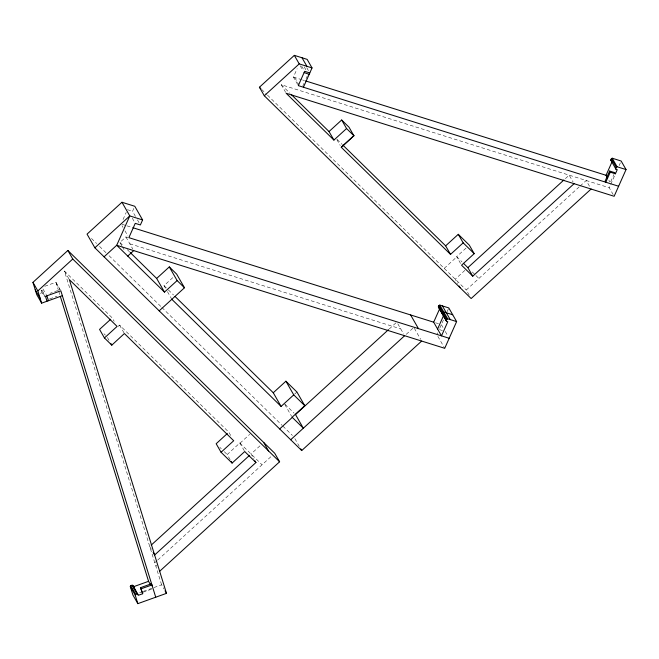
<?xml version="1.0" encoding="UTF-8"?>
<svg xmlns="http://www.w3.org/2000/svg" width="659" height="659" viewBox="0 0 659 659"><rect width="100%" height="100%" fill="white"/><g stroke="black" fill="none" stroke-linecap="round" stroke-linejoin="round"><path stroke-width="0.49" stroke-dasharray="3.29 2.47" d="M123.035 219.521L126.223 212.371M135.474 216.424L132.541 211.3L134.387 207.157M297.654 84.492L293.412 77.087L297.151 68.701M302.778 86.098L304.013 83.331M306.064 78.709L307.3 75.933M436.892 334.648L437.7 332.82M439.734 328.256L443.425 319.977M447.14 311.633L448.795 307.926M610.687 181.785L613.933 174.487M613.167 194.578L609.254 187.749L615.004 174.849M619.106 165.631L620.341 162.872M121.866 245.832L119.913 242.421L125.902 236.952L127.862 237.569M118.068 326.436L119.551 325.085L228.813 432.189L231.26 436.456M165.475 288.205L164.009 285.644L173.679 276.821M230.131 459.661L227.198 454.537L239.835 442.996L262.068 464.793M240.024 443.178L249.687 434.355M294.705 394.057L296.937 392.023M460.575 263.493L456.662 256.664L466.333 247.833M444.207 268.378L456.844 256.845M259.967 445.838L251.046 453.985L253.979 459.109M389.255 328.965L396.059 322.745M464.9 270.363L455.229 279.185L457.675 283.461M565.406 178.605L569.187 175.162L573.099 181.991M157.04 560.677L154.774 562.745L156.727 566.163M157.798 559.985L270.989 456.646M406.241 334.335L413.069 328.091M469.192 295.117L466.259 289.993L579.393 186.711M580.151 186.019L586.197 180.5L590.11 187.337M44.754 286.294L55.941 282.266L60.183 289.672L50.01 293.329M40.331 293.329L42.127 292.687L44.532 296.781M49.68 298.889L57.078 296.237M139.642 592.705L142.501 591.675M143.456 591.329L153.012 587.894M153.967 587.548L161.603 584.805L164.05 589.072M142.945 592.268L151.908 589.047M293.412 77.087L301.6 79.657M302.58 79.97L304.549 80.587M285.66 92.392L281.253 84.706L609.254 187.749M127.418 209.686L132.541 211.3M122.03 224.299L125.951 225.535M126.94 225.839L131.841 227.38M435.599 322.795L438.482 323.701M439.512 329.632L442.387 330.538M129.815 243.789L400.73 328.89M281.253 84.706L290.075 93.356M337.111 139.469L342.243 144.494M456.662 256.664L461.992 261.887M472.281 271.969L475.221 274.852M475.955 275.577L478.895 278.452M261.615 89.385L266.747 94.418M267.48 95.135L466.259 289.993M119.913 242.421L123.587 246.021M127.261 249.621L129.469 251.787M164.009 285.644L167.674 289.243M168.407 289.96L173.548 294.993M285.001 404.247L294.103 413.177M91.453 238.443L96.585 243.476M99.517 246.359L106.115 252.825M109.056 255.7L161.134 306.756M161.867 307.473L282.151 425.393M282.884 426.109L292.423 435.459M161.603 584.805L64.425 271.047L112.203 317.877L114.155 321.295M103.974 333.742L105.44 335.184M219.851 447.329L221.317 448.771M224.258 451.654L227.198 454.537M42.926 288.93L46.311 294.655M42.052 290.24L44.936 295.15M44.697 295.965L41.369 290.232L42.127 292.687M608.867 180.228L609.806 181.876M336.864 139.593L340.25 145.507M441.357 324.607L443.318 328.025M445.27 331.444L447.716 335.711M294.721 77.498L298.964 84.904M437.864 336.354L444.718 348.306M414.322 328.256L420.673 339.36M397.797 323.767L403.662 334.014M284.787 404.412L291.632 416.373M294.87 438.606L299.268 446.291M137.434 219.834L139.387 223.253M132.311 218.228L134.757 222.495M167.435 291.624L171.834 299.31M122.022 225.699L123.002 227.404M124.963 230.823L127.895 235.947M125.902 236.952L132.747 248.913M239.835 442.996L244.242 450.682M122.36 246.688L124.806 250.955M119.551 325.085L124.394 333.536M107.392 337.466L109.328 340.851M64.425 271.047L69.319 279.581M56.336 283.527L60.101 290.1M149.733 546.476L151.685 549.886M304.219 66.897L306.089 70.2M306.781 67.72L308.651 71.04M301.657 66.114L303.988 70.266M300.158 65.711L302.951 70.719M55.941 282.266L58.462 290.405M58.766 291.385L59.985 295.314"/><path stroke-width="0.99" d="M609.624 171.052L610.25 172.147L605.802 182.222L605.151 181.085L609.624 171.052L614.748 172.666L615.399 173.803L617.244 169.66L615.967 169.256L610.712 159.89L612.195 158.209L621.157 161.027L626.05 169.569L614.147 196.283L286.146 93.249L333.915 140.079L346.56 128.538L341.667 120.004L329.03 131.545L333.915 140.079M421.653 341.065L301.715 450.558L94.871 247.792L87.046 234.134L121.964 202.255L134.782 206.275L142.608 219.941L140.367 224.958L135.243 223.352L128.876 237.652L449.183 338.273M303.428 87.235L312.036 67.918L307.143 59.376L294.334 55.356L259.415 87.235L264.308 95.769L471.144 298.535L591.082 189.042M132.83 227.693L433.671 322.193L441.497 335.859L447.815 321.683L446.53 321.279L438.705 307.621L438.35 306.789L438.902 305.537L439.825 305.109L448.795 307.926L456.621 321.592L444.718 348.306L116.717 245.272L104.073 256.812M433.671 322.193L439.99 308.025M437.584 329.03L443.507 315.735M446.53 321.279L446.168 320.455L447.65 318.775L456.621 321.592M607.45 177.765L606.041 175.294L611.964 162.007M626.05 169.569L617.079 166.752L615.605 168.432L615.967 169.256M153.16 552.448L154.626 555.01L255.939 462.519L244.728 451.539L232.083 463.079L221.062 452.272L233.706 440.731L124.394 333.536L111.799 345.159L104.451 337.96L117.096 326.419L69.319 279.581L166.496 593.347L137.846 603.644L132.953 595.11L130.293 586.526L130.779 585.678L132.121 585.192L132.986 585.563L138.258 595.324L142.698 593.726L140.532 587.688L151.282 583.816L151.941 584.961L141.15 588.792M137.846 603.644L135.186 595.069L137.014 593.726L137.879 594.097M62.35 295.71L41.632 303.156L36.747 294.622L32.95 282.365L67.869 250.486L274.712 453.252L279.605 461.786L159.659 571.287M41.632 303.156L37.843 290.907L72.762 259.028L67.869 250.486M94.871 247.792L129.79 215.921L142.608 219.941M264.308 95.769L299.227 63.89L312.036 67.918M127.739 256.079L133.719 250.618M110.712 319.236L99.558 329.418L104.451 337.96M169.305 266.903L177.131 280.569L164.486 292.102L156.661 278.444L169.305 266.903L176.653 274.111L184.479 287.769L159.198 310.85M450.534 254.39L445.641 245.856L458.277 234.316L463.17 242.85L450.534 254.39L341.271 147.287L353.858 135.655M341.271 147.287L353.908 135.746L349.015 127.203L341.667 120.004M227.322 433.548L216.168 443.729L221.062 452.272M285.915 381.215L293.741 394.881L281.096 406.422L273.271 392.756L285.915 381.215L296.937 392.023L304.763 405.689L292.126 417.221L303.329 428.21L295.504 414.552L388.505 329.648M151.24 545.092L249.53 455.361M279.663 428.943L292.308 417.402M458.277 234.316L469.307 245.123L474.192 253.657L461.555 265.198L472.767 276.187L574.08 183.696M472.767 276.187L467.874 267.645L563.89 179.989M290.693 439.751L404.642 335.719M132.986 585.563L133.365 586.79L148.563 581.32L150.45 584.607M305.529 80.892L606.041 175.294M618.62 186.25L298.305 85.629L304.672 71.329L309.796 72.935M452.708 314.755L443.738 311.938L442.255 313.618L442.617 314.45M610.25 172.147L615.399 173.803M304.12 72.581L309.186 74.302M346.56 128.538L353.908 135.746M463.17 242.85L474.192 253.657M291.542 94.797L329.03 131.545M342.977 145.219L445.641 245.856M463.458 263.328L467.874 267.645M259.415 87.235L260.882 88.668M177.131 280.569L184.479 287.769M293.741 394.881L304.763 405.689M130.202 252.504L156.661 278.444M175.014 296.426L273.271 392.756M164.486 292.102L116.717 245.272L129.79 215.921L121.964 202.255M171.834 299.31L281.096 406.422M72.762 259.028L279.605 461.786M612.195 158.209L617.079 166.752M611.272 158.638L616.165 167.172M459.142 286.022L460.122 287.728M302.02 57.77L306.913 66.304M442.387 305.916L450.212 319.574M439.825 305.109L447.65 318.775M438.902 305.537L446.728 319.195M294.334 55.356L299.227 63.89M438.35 306.789L446.168 320.455M410.615 314.953L418.44 328.61M300.735 448.853L301.715 450.558M263.682 442.444L268.575 450.987M254.959 460.814L255.939 462.519M231.111 461.366L232.083 463.079M110.786 343.38L111.799 345.159M32.95 282.365L37.843 290.907M35.224 289.721L40.117 298.255M165.03 590.785L166.496 593.347M142.698 593.726L140.532 587.688M133.365 586.79L137.764 594.476M132.121 585.192L137.014 593.726M130.779 585.678L135.672 594.212M130.293 586.526L135.186 595.069M610.712 159.89L611.074 160.714M46.847 295.842L48.486 300.693M155.73 597.211L60.834 290.808L45.496 296.319L47.02 301.221M151.282 583.816L151.891 585.777M60.29 296.303L148.563 581.32"/></g></svg>
